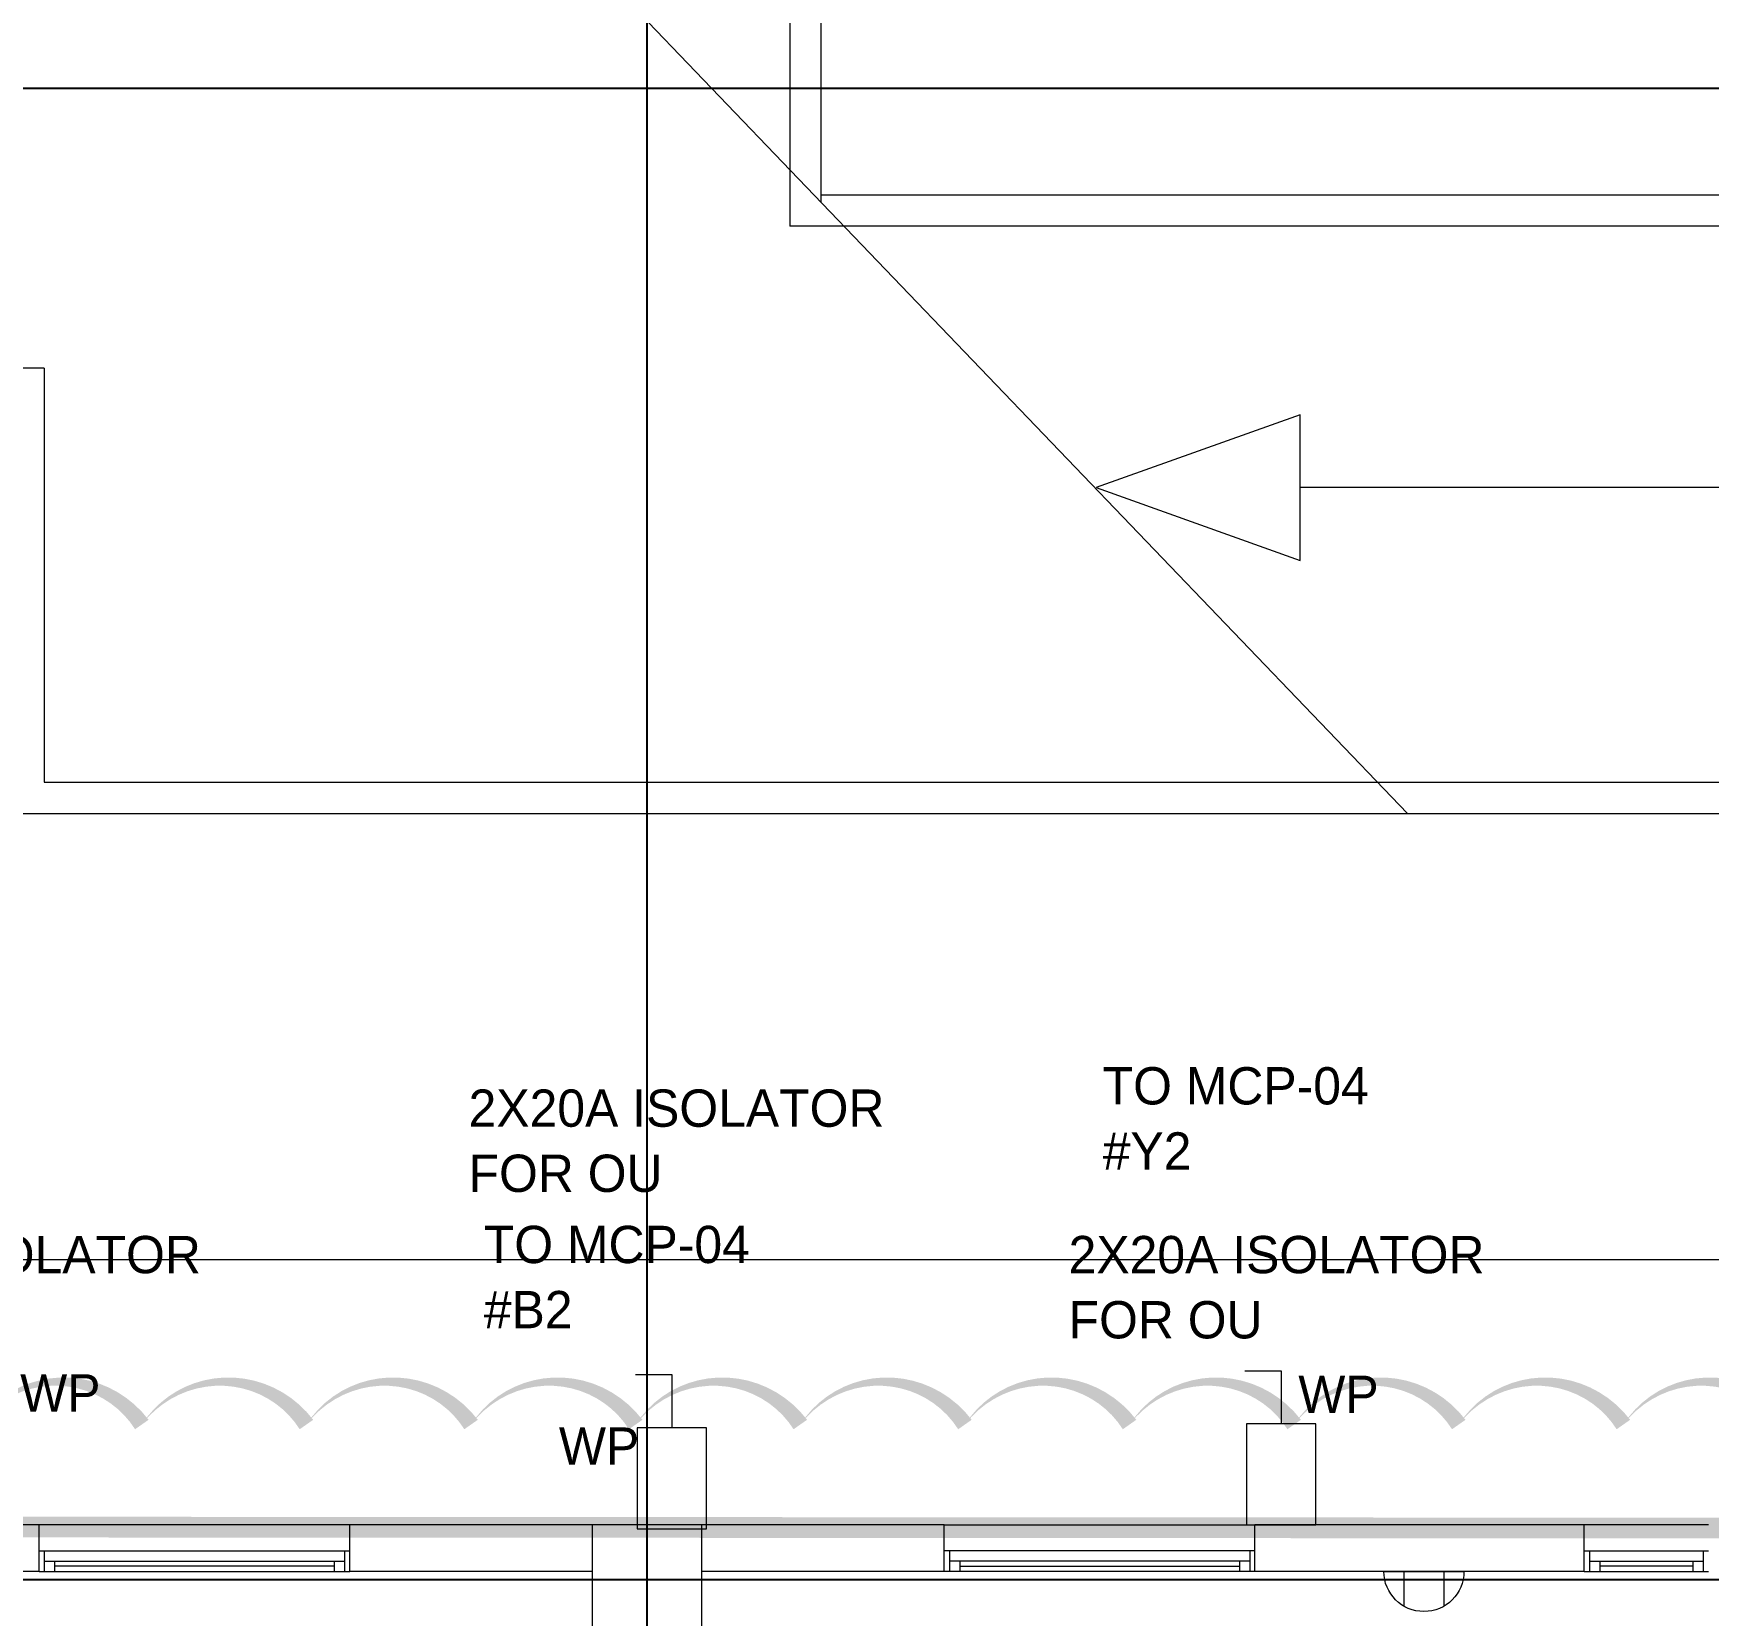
# Model space of a CAD drawing. Header units: metres. Extents: x 75097 to 220695, y -1557923 to -1361206.
# Drawn here: x 134201 to 142288, y -1455410 to -1447773 of the extents above; entities that cross this region are included whole.
import ezdxf

# ---------------------------------------------------------------- set-up
doc = ezdxf.new("R2010")
doc.units = ezdxf.units.M
doc.linetypes.add('DASHED2', pattern=[0.375, 0.25, -0.125])
doc.layers.get('0').update_dxf_attribs({"lineweight": 0})
for name, color, linetype, lineweight in [('A-100 - Copy$0$Aluminum', 8, 'Continuous', 0), ('A-100 - Copy$0$Proj', 8, 'Continuous', 0), ('A-100 - Copy$0$Structure', 8, 'Continuous', 9), ('A-100 - Copy$0$Walls', 8, 'Continuous', 0)]:
    doc.layers.add(name, color=color, linetype=linetype, lineweight=lineweight)
doc.layers.add('A-100 - Copy$0$axes', color=8, linetype='Continuous')
doc.layers.add('PD-VENT', color=8, linetype='Continuous')
for name, color, linetype, lineweight, true_color in [('E-POWR', 7, 'Continuous', 9, 0x4e7e3e), ('E-POWR-IDEN _1-100_', 7, 'Continuous', 9, 0x4e7e3e), ('REV 01', 7, 'Continuous', 0, 0xe41b4d)]:
    doc.layers.add(name, color=color, linetype=linetype, lineweight=lineweight, true_color=true_color)
doc.styles.add('Optima_5', font='', dxfattribs={"height": 3.001645})
doc.styles.get('Optima_5').set_extended_font_data('Optima')

# ---------------------------------------------------------------- blocks, each defined once
blk = doc.blocks.new('GI-041_dwg__U120-3902841-GI-041')
at = {"layer": 'E-POWR', "flags": 128}
blk.add_lwpolyline([(-0.1145, 0), (0.1145, 0), (0.1145, 0.1572), (-0.1145, 0.1572)], close=True, dxfattribs=at)
blk.add_lwpolyline([(0.2354, 0.1613), (0.2354, 0.0786), (0.1145, 0.0786)], dxfattribs=at)
blk = doc.blocks.new('WALL OUTLET')
at = {"layer": 'E-POWR', "extrusion": (9.94399e-05, 4.90741e-07, 1)}
blk.add_line((-193.4, 0, 0), (193.4, 0, 0), dxfattribs=at)
blk.add_line((-193.4, 0, 0), (193.4, 0, 0), dxfattribs=at)
at = {"layer": 'E-POWR', "extrusion": (9.94399e-05, 4.90741e-07, 1), "elevation": 0}
for points in [[(-96.7, 0), (-96.7, 167.5)], [(96.7, 0), (96.7, 167.5)]]:
    blk.add_lwpolyline(points, dxfattribs=at)
at = {"layer": 'E-POWR', "extrusion": (9.94399e-05, 4.90741e-07, 1)}
blk.add_arc((0, 0, 0), 193.4, 359.99626, 179.99626, dxfattribs=at)
blk = doc.blocks.new('A-100 - Copy')
at = {"layer": 'A-100 - Copy$0$Aluminum'}
for p, q in [((134228.3, -1455097.7), (135728.3, -1455097.7)), ((134253.3, -1455097.7), (134253.3, -1455197.7)), ((135703.3, -1455097.7), (135703.3, -1455197.7)), ((140098.3, -1455097.7, 0), (138598.3, -1455097.7, 0)), ((138623.3, -1455097.7, 0), (138623.3, -1455197.7, 0)), ((140073.3, -1455097.7, 0), (140073.3, -1455197.7, 0)), ((141688.3, -1455097.7, -2.4), (142288.3, -1455097.7, -2.4)), ((141713.3, -1455097.7, -2.4), (141713.3, -1455197.7, -2.4)), ((142263.3, -1455097.7, -2.4), (142263.3, -1455197.7, -2.4)), ((134253.3, -1455147.7), (135703.3, -1455147.7)), ((134303.3, -1455147.7), (134303.3, -1455197.7)), ((135653.3, -1455172.7), (134303.3, -1455172.7)), ((135653.3, -1455147.7), (135653.3, -1455197.7)), ((140073.3, -1455147.7, 0), (138623.3, -1455147.7, 0)), ((138673.3, -1455147.7, 0), (138673.3, -1455197.7, 0)), ((138673.3, -1455172.7, 0), (140023.3, -1455172.7, 0)), ((140023.3, -1455147.7, 0), (140023.3, -1455197.7, 0)), ((141713.3, -1455147.7, -2.4), (142263.3, -1455147.7, -2.4)), ((141763.3, -1455147.7, -2.4), (141763.3, -1455197.7, -2.4)), ((142213.3, -1455172.7, -2.4), (141763.3, -1455172.7, -2.4)), ((142213.3, -1455147.7, -2.4), (142213.3, -1455197.7, -2.4)), ((134228.3, -1455197.7), (135728.3, -1455197.7)), ((140098.3, -1455197.7, 0), (138598.3, -1455197.7, 0)), ((141688.3, -1455197.7, -2.4), (142288.3, -1455197.7, -2.4))]:
    blk.add_line(p, q, dxfattribs=at)
at = {"layer": 'A-100 - Copy$0$axes'}
for p, q in [((137163.3, -1477297.4, 0), (137163.3, -1387547.7, 0)), ((181015.3, -1448037.7, 2.4), (83877.8, -1448037.7, 2.4)), ((215795, -1455237.7, 2.4), (83877.8, -1455237.7, 2.4))]:
    blk.add_line(p, q, dxfattribs=at)
at = {"layer": 'A-100 - Copy$0$Proj'}
for p, q in [((140835, -1451537.7, 0), (136797.7, -1447330.9, 0)), ((137853.3, -1447372.7, 0), (137853.3, -1448702.7, 0)), ((138003.3, -1447522.7, 0), (138003.3, -1448587.1, 0)), ((159123.3, -1448552.7, 0), (138003.3, -1448552.7, 0)), ((159123.3, -1448552.7, 0), (138016.2, -1448552.7, 0)), ((159123.3, -1448702.7, 0), (137853.3, -1448702.7, 0)), ((159123.3, -1448702.7, 0), (137866.2, -1448702.7, 0)), ((134253.3, -1449387.7, 0), (122983.3, -1449387.7, 0)), ((134253.3, -1449387.7, 0), (134253.3, -1451387.7, 0)), ((151690.2, -1449965.3, 0), (140316.7, -1449965.3, 0)), ((134253.3, -1451387.7, 0), (140691, -1451387.7, 0)), ((140691, -1451387.7, 0), (158838.3, -1451387.7, 0)), ((140704, -1451387.7, 0), (159123.3, -1451387.7, 0)), ((134103.3, -1451537.7, 0), (140835, -1451537.7, 0)), ((140835, -1451537.7, 0), (158838.3, -1451537.7, 0)), ((140847.9, -1451537.7, 0), (159123.3, -1451537.7, 0)), ((135728.3, -1454972.7), (134228.3, -1454972.7)), ((138598.3, -1454972.7, 0), (140098.3, -1454972.7, 0)), ((142288.3, -1454972.7), (141688.3, -1454972.7))]:
    blk.add_line(p, q, dxfattribs=at)
at = {"layer": 'A-100 - Copy$0$Proj', "elevation": 0}
blk.add_lwpolyline([(157571.2, -1442382.7), (157571.2, -1453692.7), (116594.6, -1453692.7), (116594.6, -1442382.7)], close=True, dxfattribs=at)
blk.add_lwpolyline([(139331.8, -1449965.3), (140316.7, -1450317.3), (140316.7, -1449613.4), (139331.8, -1449965.3)], dxfattribs=at)
at = {"layer": 'A-100 - Copy$0$Structure', "elevation": 0}
blk.add_lwpolyline([(136898.3, -1455502.7), (137428.3, -1455502.7), (137428.3, -1454972.7), (136898.3, -1454972.7)], close=True, dxfattribs=at)
at = {"layer": 'A-100 - Copy$0$Walls'}
for p, q in [((134228.3, -1454972.7), (132638.3, -1454972.7)), ((134228.3, -1455197.7), (134228.3, -1454972.7)), ((135728.3, -1455197.7), (135728.3, -1454972.7)), ((136898.3, -1454972.7), (135728.3, -1454972.7)), ((138598.3, -1454972.7, 0), (137428.3, -1454972.7, 0)), ((138598.3, -1455197.7, 0), (138598.3, -1454972.7, 0)), ((141688.3, -1454972.7, 0), (140098.3, -1454972.7, 0)), ((140098.3, -1455197.7, 0), (140098.3, -1454972.7, 0)), ((141688.3, -1455197.7), (141688.3, -1454972.7)), ((134228.3, -1455197.7), (132638.3, -1455197.7)), ((136898.3, -1455197.7), (135728.3, -1455197.7)), ((138598.3, -1455197.7, 0), (137428.3, -1455197.7, 0)), ((141688.3, -1455197.7), (140098.3, -1455197.7, 0))]:
    blk.add_line(p, q, dxfattribs=at)

msp = doc.modelspace()

# ---------------------------------------------------------------- linework, layer by layer
at = {"layer": 'E-POWR', "color": 240, "linetype": 'DASHED2', "ltscale": 500, "true_color": 0xf10e52, "const_width": 100, "elevation": 0}
msp.add_lwpolyline([(115314.3, -1421042.7), (122763.3, -1421042.7), (122643.3, -1429852.7), (109455, -1429732.3), (109455, -1447867.7), (115125.3, -1447867.7), (115013.3, -1454972.7), (147820.4, -1454991.2)], dxfattribs=at)

# ---------------------------------------------------------------- block references
at = {"color": 85, "xscale": 2127.341102341351, "yscale": 2127.341102341351, "zscale": 2127.341102341351, "rotation": 89.99999999978158}
for p in [(137450.1, -1454747.6, -5), (140392.1, -1454729.1, 0)]:
    msp.add_blockref('GI-041_dwg__U120-3902841-GI-041', p, dxfattribs=at)
at = {"layer": 'PD-VENT', "color": 85, "xscale": -1, "rotation": 180.003743290953}
msp.add_blockref('WALL OUTLET', (140914.3, -1455197.7, 0), dxfattribs=at)

# ---------------------------------------------------------------- texts
at = {"layer": 'E-POWR-IDEN _1-100_', "attachment_point": 1, "rotation": 360, "line_spacing_factor": 1.047943, "style": 'Optima_5'}
for s, insert, char_height, width in [('TO MCP-04 \\P#Y2', (139363.3, -1452763), 180.1, 2475.925), ('2X20A ISOLATOR\\PFOR OU', (136301.8, -1452870.7, 0), 180.099, 2475.925), ('TO MCP-04 \\P#B2', (136375.4, -1453528.9), 180.1, 2475.925), ('2X20A ISOLATOR\\PFOR OU', (133001.5, -1453577.8, 0), 180.099, 2475.925), ('2X20A ISOLATOR\\PFOR OU', (139198.8, -1453577.8, 0), 180.099, 2475.925), ('WP', (134136.9, -1454245.7), 180.1, 3.637978807091713e-12), ('WP', (140307.8, -1454252.4), 180.1, 3.637978807091713e-12), ('WP', (136737.9, -1454502.3, -5), 180.1, 3.637978807091713e-12)]:
    msp.add_mtext(s, dxfattribs=dict(at, insert=insert, char_height=char_height, width=width))

# ---------------------------------------------------------------- next in the draw order: block references
msp.add_blockref('A-100 - Copy', (0, 0))

# ---------------------------------------------------------------- next in the draw order: linework, layer by layer
at = {"layer": 'REV 01', "color": 3, "elevation": 0}
msp.add_lwpolyline([(133929.5, -1454488.3, 0, 79.5, -0.520567), (134724.3, -1454488.3, 0, 79.5, -0.520567), (135519.1, -1454488.3, 0, 79.5, -0.520567), (136313.9, -1454488.3, 0, 79.5, -0.520567), (137108.7, -1454488.3, 0, 79.5, -0.520567), (137903.5, -1454488.3, 0, 79.5, -0.520567), (138698.3, -1454488.3, 0, 79.5, -0.520567), (139493.1, -1454488.3, 0, 79.5, -0.520567), (140287.8, -1454488.3, 0, 79.5, -0.520567), (141082.6, -1454488.3, 0, 79.5, -0.520567), (141877.4, -1454488.3, 0, 79.5, -0.520567), (142672.2, -1454488.3, 0, 79.5, -0.520567)], format="xyseb", dxfattribs=at)

doc.saveas('drawing.dxf')
